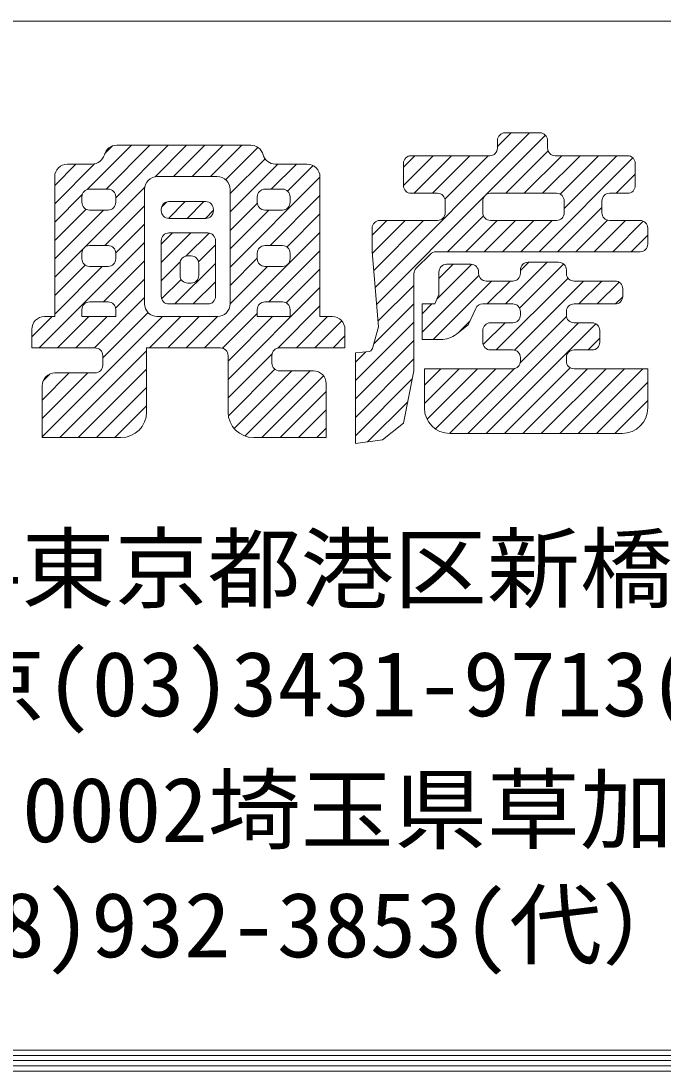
# Model space of a CAD drawing. Units: millimetres at full size; details may follow other scales. Extents: x -3501 to 3497, y -1129 to 1133.
# Drawn here: x 958.7 to 1032.8, y -1129.2 to -1008 of the extents above; entities that cross this region are included whole.
import ezdxf
from ezdxf.enums import TextEntityAlignment as Align

# ---------------------------------------------------------------- set-up
doc = ezdxf.new("R2010")
doc.units = ezdxf.units.MM
doc.header["$LTSCALE"] = 4
doc.layers.add('0-0_0', color=7, linetype='Continuous', lineweight=18)
doc.layers.add('0-F_WAKU', color=7, linetype='Continuous', lineweight=18)
doc.styles.add('ＭＳ ゴシック', font='')
doc.styles.get('ＭＳ ゴシック').set_extended_font_data('MS Gothic')

msp = doc.modelspace()

# ---------------------------------------------------------------- linework, layer by layer
at = {"layer": '0-0_0'}
for p, q in [((999.58, -1038.751), (1017.432, -1020.899)), ((1012.389, -1028.064), (1019.265, -1021.188)), ((1013.712, -1022.498), (1015.311, -1020.899)), ((1018.613, -1020.899), (1014.6, -1020.899)), ((966.332, -1027.452), (971.438, -1022.346)), ((968.349, -1023.313), (969.224, -1022.438)), ((968.497, -1027.408), (973.559, -1022.346)), ((969.622, -1028.404), (975.68, -1022.346)), ((985.212, -1022.346), (969.731, -1022.346)), ((974.163, -1025.984), (977.802, -1022.346)), ((976.307, -1025.962), (979.923, -1022.346)), ((978.428, -1025.962), (982.044, -1022.346)), ((980.55, -1025.962), (984.166, -1022.346)), ((982.314, -1026.318), (986.034, -1022.599)), ((1013.712, -1021.787), (1013.712, -1022.663)), ((1019.501, -1022.663), (1019.501, -1021.787)), ((982.833, -1027.921), (986.862, -1023.892)), ((1002.856, -1024.869), (1004.174, -1023.551)), ((1002.856, -1026.99), (1006.295, -1023.551)), ((1012.824, -1023.551), (1003.744, -1023.551)), ((1004.077, -1027.89), (1008.416, -1023.551)), ((1006.198, -1027.89), (1010.538, -1023.551)), ((1007.65, -1028.56), (1012.659, -1023.551)), ((1014.684, -1027.89), (1019.57, -1023.004)), ((1016.805, -1027.89), (1021.144, -1023.551)), ((1018.541, -1034.64), (1029.371, -1023.809)), ((1018.926, -1027.89), (1023.266, -1023.551)), ((1028.746, -1023.551), (1020.389, -1023.551)), ((1020.946, -1027.992), (1025.387, -1023.551)), ((1021.431, -1029.628), (1027.508, -1023.551)), ((962.568, -1029.094), (967.181, -1024.481)), ((962.568, -1026.972), (965.026, -1024.515)), ((966.878, -1024.515), (964.048, -1024.515)), ((982.833, -1030.043), (988.36, -1024.515)), ((987.589, -1027.408), (990.482, -1024.515)), ((991.726, -1024.515), (988.065, -1024.515)), ((989.475, -1027.643), (992.424, -1024.694)), ((1002.856, -1024.439), (1002.856, -1027.002)), ((1029.634, -1027.002), (1029.634, -1024.439)), ((962.568, -1025.995), (962.568, -1042.113)), ((974.422, -1025.962), (981.353, -1025.962)), ((982.833, -1036.407), (993.206, -1026.033)), ((993.206, -1042.113), (993.206, -1025.995)), ((1027.412, -1027.89), (1029.634, -1025.668)), ((965.998, -1034.149), (972.965, -1027.183)), ((968.734, -1027.408), (966.592, -1027.408)), ((972.942, -1040.633), (972.942, -1027.442)), ((982.833, -1027.442), (982.833, -1040.633)), ((988.877, -1027.408), (986.857, -1027.408)), ((962.568, -1031.215), (965.748, -1028.035)), ((965.704, -1028.296), (965.704, -1028.93)), ((969.622, -1028.93), (969.622, -1028.296)), ((974.918, -1029.472), (975.489, -1028.901)), ((975.731, -1030.78), (977.657, -1028.854)), ((980.015, -1028.854), (975.76, -1028.854)), ((977.85, -1030.783), (979.778, -1028.854)), ((985.969, -1028.296), (985.969, -1028.93)), ((987.444, -1033.917), (993.206, -1028.154)), ((989.765, -1028.93), (989.765, -1028.296)), ((999.743, -1040.709), (1012.196, -1028.256)), ((1003.744, -1027.89), (1006.792, -1027.89)), ((1007.68, -1028.778), (1007.68, -1030.136)), ((1012.023, -1030.136), (1012.023, -1028.778)), ((1012.911, -1027.89), (1020.543, -1027.89)), ((1021.431, -1028.778), (1021.431, -1030.136)), ((1025.774, -1030.136), (1025.774, -1028.778)), ((1026.662, -1027.89), (1028.746, -1027.89)), ((962.568, -1033.336), (966.188, -1029.716)), ((962.568, -1035.458), (968.208, -1029.818)), ((966.592, -1029.818), (968.734, -1029.818)), ((968.352, -1033.917), (972.942, -1029.327)), ((974.872, -1029.742), (974.872, -1029.895)), ((979.971, -1030.783), (980.903, -1029.851)), ((980.903, -1029.895), (980.903, -1029.742)), ((982.833, -1032.164), (985.978, -1029.019)), ((982.833, -1034.285), (987.3, -1029.818)), ((986.857, -1029.818), (988.877, -1029.818)), ((1020.662, -1034.64), (1025.774, -1029.528)), ((975.76, -1030.783), (980.015, -1030.783)), ((989.395, -1034.087), (993.206, -1030.276)), ((999.237, -1032.73), (1000.943, -1031.024)), ((999.253, -1034.835), (1003.065, -1031.024)), ((999.417, -1036.793), (1005.186, -1031.024)), ((1006.792, -1031.024), (1000.125, -1031.024)), ((1007.934, -1034.64), (1012.093, -1030.481)), ((1010.055, -1034.64), (1013.671, -1031.024)), ((1012.177, -1034.64), (1015.793, -1031.024)), ((1020.543, -1031.024), (1012.911, -1031.024)), ((1014.298, -1034.64), (1017.914, -1031.024)), ((1016.419, -1034.64), (1020.035, -1031.024)), ((1022.783, -1034.64), (1026.433, -1030.99)), ((1024.904, -1034.64), (1028.52, -1031.024)), ((1030.193, -1031.024), (1026.662, -1031.024)), ((1027.026, -1034.64), (1030.56, -1031.106)), ((969.619, -1034.772), (972.942, -1031.448)), ((974.872, -1033.761), (976.162, -1032.47)), ((974.872, -1035.882), (978.284, -1032.47)), ((980.256, -1032.47), (975.76, -1032.47)), ((977.727, -1035.148), (980.392, -1032.484)), ((979.874, -1045.729), (993.206, -1032.397)), ((999.237, -1031.912), (999.237, -1034.64)), ((1031.081, -1033.752), (1031.081, -1031.912)), ((960.783, -1045.729), (972.942, -1033.57)), ((974.872, -1033.358), (974.872, -1039.778)), ((981.144, -1039.778), (981.144, -1033.358)), ((1029.147, -1034.64), (1031.081, -1032.706)), ((962.568, -1037.579), (965.937, -1034.211)), ((965.704, -1034.805), (965.704, -1035.439)), ((968.734, -1033.917), (966.592, -1033.917)), ((969.622, -1035.439), (969.622, -1034.805)), ((979.188, -1035.808), (981.144, -1033.853)), ((985.969, -1034.805), (985.969, -1035.439)), ((988.877, -1033.917), (986.857, -1033.917)), ((987.299, -1040.425), (993.206, -1034.518)), ((989.765, -1035.439), (989.765, -1034.805)), ((1005.973, -1034.9), (1004.322, -1036.549)), ((1030.193, -1034.64), (1006.601, -1034.64)), ((962.568, -1039.7), (966.095, -1036.174)), ((968.207, -1040.425), (972.942, -1035.691)), ((974.872, -1038.004), (977.069, -1035.806)), ((976.452, -1040.666), (981.144, -1035.974)), ((977.043, -1036.01), (977.043, -1037.368)), ((978.326, -1035.122), (977.931, -1035.122)), ((979.214, -1037.368), (979.214, -1036.01)), ((982.833, -1038.528), (985.969, -1035.392)), ((1006.734, -1040.082), (1010.724, -1036.092)), ((1006.957, -1037.738), (1008.609, -1036.086)), ((1010.652, -1036.086), (1007.845, -1036.086)), ((1014.635, -1040.666), (1019.457, -1035.845)), ((1016.266, -1041.156), (1021.36, -1036.062)), ((1016.365, -1036.815), (1017.335, -1035.845)), ((1020.784, -1035.845), (1017.253, -1035.845)), ((962.568, -1041.822), (968.063, -1036.327)), ((966.592, -1036.327), (968.734, -1036.327)), ((982.831, -1040.651), (987.155, -1036.327)), ((986.857, -1036.327), (988.877, -1036.327)), ((989.306, -1040.54), (993.206, -1036.64)), ((1005.027, -1043.911), (1011.576, -1037.362)), ((1006.957, -1036.974), (1006.957, -1039.702)), ((1011.54, -1037.127), (1011.54, -1036.974)), ((1016.365, -1036.733), (1016.365, -1037.127)), ((1021.672, -1037.127), (1021.672, -1036.733)), ((969.606, -1041.148), (972.942, -1037.812)), ((974.923, -1040.074), (977.173, -1037.824)), ((977.931, -1038.256), (978.326, -1038.256)), ((978.573, -1040.666), (981.144, -1038.095)), ((999.906, -1042.667), (1004.062, -1038.512)), ((1006.295, -1044.764), (1013.044, -1038.015)), ((1015.477, -1038.015), (1012.428, -1038.015)), ((1012.514, -1040.666), (1015.166, -1038.015)), ((1013.575, -1045.97), (1021.868, -1037.676)), ((1015.672, -1045.994), (1023.651, -1038.015)), ((1027.298, -1038.015), (1022.56, -1038.015)), ((1023.121, -1040.666), (1025.772, -1038.015)), ((1025.242, -1040.666), (1027.76, -1038.148)), ((982.592, -1049.376), (993.206, -1038.761)), ((1027.37, -1040.66), (1028.18, -1039.85)), ((1028.186, -1039.778), (1028.186, -1038.903)), ((968.734, -1040.425), (966.592, -1040.425)), ((967.147, -1045.729), (972.942, -1039.934)), ((975.76, -1040.666), (980.256, -1040.666)), ((988.877, -1040.425), (986.857, -1040.425)), ((988.33, -1045.758), (993.206, -1040.882)), ((999.429, -1045.266), (1004.062, -1040.633)), ((1005.027, -1041.79), (1006.15, -1040.666)), ((1012.016, -1040.666), (1015.477, -1040.666)), ((1022.56, -1040.666), (1027.298, -1040.666)), ((959.915, -1044.475), (962.277, -1042.113)), ((961.121, -1055.997), (975.005, -1042.113)), ((962.568, -1042.113), (961.395, -1042.113)), ((962.904, -1045.729), (966.52, -1042.113)), ((965.025, -1045.729), (968.641, -1042.113)), ((965.704, -1041.313), (965.704, -1042.113)), ((969.622, -1042.113), (965.704, -1042.113)), ((968.117, -1046.88), (973.349, -1041.648)), ((969.622, -1042.113), (969.622, -1041.313)), ((973.511, -1045.729), (977.126, -1042.113)), ((981.353, -1042.113), (974.422, -1042.113)), ((975.632, -1045.729), (979.248, -1042.113)), ((977.753, -1045.729), (981.371, -1042.111)), ((981.955, -1045.77), (985.969, -1041.756)), ((982.592, -1047.254), (987.733, -1042.113)), ((985.969, -1041.313), (985.969, -1042.113)), ((989.765, -1042.113), (985.969, -1042.113)), ((989.765, -1042.113), (989.765, -1041.313)), ((990.481, -1045.729), (994.097, -1042.113)), ((994.621, -1042.113), (993.206, -1042.113)), ((1010.334, -1043.077), (1011.21, -1041.182)), ((1016.341, -1047.446), (1021.688, -1042.1)), ((1016.365, -1041.554), (1016.365, -1041.948)), ((1021.672, -1041.948), (1021.672, -1041.554)), ((992.602, -1045.729), (995.72, -1042.611)), ((997.307, -1049.509), (1004.062, -1042.754)), ((1008.964, -1044.142), (1010.334, -1043.077)), ((1009.298, -1043.882), (1010.532, -1042.648)), ((1010.296, -1055.612), (1023.072, -1042.836)), ((1012.07, -1045.353), (1014.587, -1042.836)), ((1012.418, -1055.612), (1025.077, -1042.953)), ((1015.477, -1042.836), (1012.911, -1042.836)), ((1024.644, -1042.836), (1022.56, -1042.836)), ((959.915, -1043.593), (959.915, -1045.729)), ((994.724, -1045.729), (996.101, -1044.352)), ((996.101, -1045.729), (996.101, -1043.593)), ((1012.023, -1043.724), (1012.023, -1045.082)), ((1024.181, -1045.97), (1025.532, -1044.619)), ((1025.532, -1045.082), (1025.532, -1043.724)), ((959.915, -1045.729), (967.229, -1045.729)), ((973.183, -1053.134), (973.183, -1045.729)), ((973.183, -1045.729), (981.704, -1045.729)), ((988.546, -1045.729), (996.101, -1045.729)), ((997.307, -1051.631), (1004.062, -1044.876)), ((1005.027, -1044.764), (1007.148, -1044.764)), ((963.145, -1056.094), (973.183, -1046.056)), ((968.117, -1046.617), (968.117, -1047.734)), ((982.592, -1051.497), (987.687, -1046.401)), ((982.592, -1046.617), (982.592, -1053.134)), ((987.658, -1047.492), (987.658, -1046.617)), ((997.307, -1047.388), (998.506, -1046.19)), ((997.307, -1053.752), (1004.062, -1046.997)), ((1012.911, -1045.97), (1015.477, -1045.97)), ((1016.365, -1046.858), (1016.365, -1047.251)), ((1021.672, -1047.251), (1021.672, -1046.858)), ((1022.56, -1045.97), (1024.644, -1045.97)), ((965.266, -1056.094), (973.183, -1048.178)), ((982.63, -1053.58), (988.012, -1048.198)), ((983.289, -1055.042), (989.951, -1048.38)), ((984.537, -1055.915), (992.072, -1048.38)), ((992.45, -1048.38), (988.546, -1048.38)), ((1005.268, -1048.139), (1005.268, -1052.652)), ((1015.477, -1048.139), (1005.268, -1048.139)), ((1005.268, -1050.034), (1007.162, -1048.139)), ((1005.268, -1052.155), (1009.284, -1048.139)), ((1005.584, -1053.96), (1011.405, -1048.139)), ((1006.573, -1055.093), (1013.526, -1048.139)), ((1008.179, -1055.608), (1015.672, -1048.115)), ((1014.539, -1055.612), (1022.126, -1048.025)), ((1016.66, -1055.612), (1024.133, -1048.139)), ((1018.781, -1055.612), (1026.254, -1048.139)), ((1020.903, -1055.612), (1028.376, -1048.139)), ((1031.081, -1048.139), (1022.56, -1048.139)), ((1023.024, -1055.612), (1030.497, -1048.139)), ((1031.081, -1052.652), (1031.081, -1048.139)), ((961.121, -1051.754), (964.254, -1048.622)), ((961.121, -1053.876), (966.375, -1048.622)), ((961.255, -1049.499), (961.998, -1048.756)), ((967.229, -1048.622), (962.601, -1048.622)), ((986.48, -1056.094), (993.617, -1048.957)), ((997.307, -1055.873), (1003.877, -1049.303)), ((961.121, -1050.102), (961.121, -1056.094)), ((967.388, -1056.094), (973.183, -1050.299)), ((988.601, -1056.094), (993.93, -1050.765)), ((993.93, -1056.094), (993.93, -1049.86)), ((1025.145, -1055.612), (1031.081, -1049.677)), ((998.72, -1056.582), (1003.346, -1051.955)), ((1027.267, -1055.612), (1031.081, -1051.798)), ((969.509, -1056.094), (973.183, -1052.42)), ((990.722, -1056.094), (993.93, -1052.887)), ((992.843, -1056.094), (993.93, -1055.008)), ((1008.228, -1055.612), (1028.121, -1055.612)), ((961.121, -1056.094), (970.223, -1056.094)), ((985.552, -1056.094), (993.93, -1056.094))]:
    msp.add_line(p, q, dxfattribs=at)
for points in [[(999.328, -1045.634), (999.961, -1043.318), (999.237, -1034.64)], [(1004.062, -1037.177), (1004.062, -1048.38), (1002.856, -1054.407), (1000.443, -1056.336), (997.307, -1056.783)], [(1005.027, -1044.764), (1005.027, -1040.666), (1006.474, -1040.666), (1006.957, -1039.582)], [(997.307, -1056.783), (997.307, -1046.287), (998.942, -1046.154)]]:
    msp.add_lwpolyline(points, dxfattribs=at)
for centre, radius, start, end in [((1014.6, -1021.787), 0.888, 90, 180), ((1018.613, -1021.787), 0.888, 0, 90), ((969.731, -1023.826), 1.48, 90, 164.512), ((985.212, -1023.826), 1.48, 15.488, 90), ((1012.824, -1022.663), 0.888, 270, 0), ((1020.389, -1022.663), 0.888, 180, 270), ((966.878, -1023.035), 1.48, 270, 344.512), ((988.065, -1023.035), 1.48, 195.488, 270), ((1003.744, -1024.439), 0.888, 90, 180), ((1028.746, -1024.439), 0.888, 0, 90), ((964.048, -1025.995), 1.48, 90, 180), ((991.726, -1025.995), 1.48, 0, 90), ((974.422, -1027.442), 1.48, 90, 180), ((981.353, -1027.442), 1.48, 0, 90), ((966.592, -1028.296), 0.888, 90, 180), ((968.734, -1028.296), 0.888, 0, 90), ((986.857, -1028.296), 0.888, 90, 180), ((988.877, -1028.296), 0.888, 0, 90), ((1003.744, -1027.002), 0.888, 180, 270), ((1028.746, -1027.002), 0.888, 270, 0), ((966.592, -1028.93), 0.888, 180, 270), ((968.734, -1028.93), 0.888, 270, 0), ((975.76, -1029.742), 0.888, 90, 180), ((980.015, -1029.742), 0.888, 0, 90), ((986.857, -1028.93), 0.888, 180, 270), ((988.877, -1028.93), 0.888, 270, 0), ((1006.792, -1028.778), 0.888, 0, 90), ((1012.911, -1028.778), 0.888, 90, 180), ((1020.543, -1028.778), 0.888, 0, 90), ((1026.662, -1028.778), 0.888, 90, 180), ((975.76, -1029.895), 0.888, 180, 270), ((980.015, -1029.895), 0.888, 270, 0), ((1006.792, -1030.136), 0.888, 270, 0), ((1012.911, -1030.136), 0.888, 180, 270), ((1020.543, -1030.136), 0.888, 270, 0), ((1026.662, -1030.136), 0.888, 180, 270), ((1000.125, -1031.912), 0.888, 90, 180), ((1030.193, -1031.912), 0.888, 0, 90), ((975.76, -1033.358), 0.888, 90, 180), ((980.256, -1033.358), 0.888, 0, 90), ((1030.193, -1033.752), 0.888, 270, 0), ((966.592, -1034.805), 0.888, 90, 180), ((968.734, -1034.805), 0.888, 0, 90), ((986.857, -1034.805), 0.888, 90, 180), ((988.877, -1034.805), 0.888, 0, 90), ((1006.601, -1035.528), 0.888, 90, 134.9788), ((966.592, -1035.439), 0.888, 180, 270), ((968.734, -1035.439), 0.888, 270, 0), ((977.931, -1036.01), 0.888, 90, 180), ((978.326, -1036.01), 0.888, 0, 90), ((986.857, -1035.439), 0.888, 180, 270), ((988.877, -1035.439), 0.888, 270, 0), ((1007.845, -1036.974), 0.888, 90, 180), ((1010.652, -1036.974), 0.888, 0, 90), ((1017.253, -1036.733), 0.888, 90, 180), ((1020.784, -1036.733), 0.888, 0, 90), ((977.931, -1037.368), 0.888, 180, 270), ((978.326, -1037.368), 0.888, 270, 0), ((1004.95, -1037.177), 0.888, 134.9788, 180), ((1012.428, -1037.127), 0.888, 180, 270), ((1015.477, -1037.127), 0.888, 270, 0), ((1022.56, -1037.127), 0.888, 180, 270), ((1027.298, -1038.903), 0.888, 0, 90), ((975.76, -1039.778), 0.888, 180, 270), ((980.256, -1039.778), 0.888, 270, 0), ((1027.298, -1039.778), 0.888, 270, 0), ((966.592, -1041.313), 0.888, 90, 180), ((968.734, -1041.313), 0.888, 0, 90), ((974.422, -1040.633), 1.48, 180, 270), ((981.353, -1040.633), 1.48, 270, 0), ((986.857, -1041.313), 0.888, 90, 180), ((988.877, -1041.313), 0.888, 0, 90), ((1012.016, -1041.554), 0.888, 90, 155.209), ((1015.477, -1041.554), 0.888, 0, 90), ((1022.56, -1041.554), 0.888, 90, 180), ((961.395, -1043.593), 1.48, 90, 180), ((994.621, -1043.593), 1.48, 0, 90), ((1015.477, -1041.948), 0.888, 270, 0), ((1022.56, -1041.948), 0.888, 180, 270), ((1012.911, -1043.724), 0.888, 90, 180), ((1024.644, -1043.724), 0.888, 0, 90), ((1007.148, -1041.804), 2.96, 270, 307.854), ((967.229, -1046.617), 0.888, 0, 90), ((981.704, -1046.617), 0.888, 0, 90), ((988.546, -1046.617), 0.888, 90, 180), ((998.472, -1045.401), 0.888, 301.98631, 344.73412), ((1012.911, -1045.082), 0.888, 180, 270), ((1024.644, -1045.082), 0.888, 270, 0), ((1015.477, -1046.858), 0.888, 0, 90), ((1022.56, -1046.858), 0.888, 90, 180), ((967.229, -1047.734), 0.888, 270, 0), ((988.546, -1047.492), 0.888, 180, 270), ((992.45, -1049.86), 1.48, 0, 90), ((1015.477, -1047.251), 0.888, 270, 0), ((1022.56, -1047.251), 0.888, 180, 270), ((962.601, -1050.102), 1.48, 90, 180), ((970.223, -1053.134), 2.96, 270, 0), ((985.552, -1053.134), 2.96, 180, 270), ((1008.228, -1052.652), 2.96, 180, 270), ((1028.121, -1052.652), 2.96, 270, 0)]:
    msp.add_arc(centre, radius, start, end, dxfattribs=at)
at = {"layer": '0-F_WAKU'}
for p, q in [((295.804, -1008), (3495.804, -1008)), ((297.004, -1126.8), (3494.604, -1126.8)), ((295.804, -1128), (3495.804, -1128)), ((296.404, -1127.4), (3495.204, -1127.4)), ((294.604, -1129.2), (3497.004, -1129.2)), ((295.204, -1128.6), (3496.404, -1128.6))]:
    msp.add_line(p, q, dxfattribs=at)

# ---------------------------------------------------------------- texts
at = {"layer": '0-0_0', "style": 'ＭＳ ゴシック', "width": 1.05}
for s, p in [('本社〒105-0004東京都港区新橋5-8-11新橋エンタービル3Ｆ', (883.584, -1077.212)), ('TEL.東京(03)3431-9713(代）  FAX.(03)3431-9708', (918.531, -1090.502)), ('関東支店〒340-0002埼玉県草加市青柳6-16-1', (883.584, -1105.036)), ('TEL.(048)932-3853(代）  FAX.(048)931-8164', (918.531, -1118.326))]:
    msp.add_text(s, height=7.507, dxfattribs=at).set_placement(p, align=Align.BOTTOM_LEFT)

doc.saveas('drawing.dxf')
